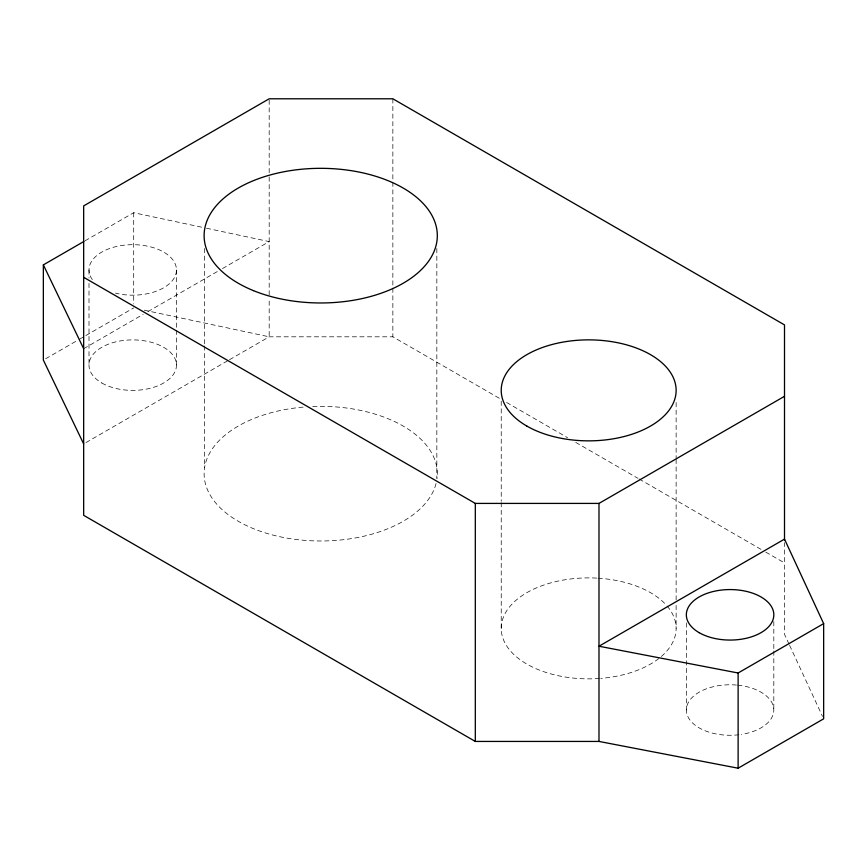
<?xml version="1.0" encoding="UTF-8"?>
<svg xmlns="http://www.w3.org/2000/svg" width="867" height="867" viewBox="0 0 867 867"><rect width="100%" height="100%" fill="white"/><g stroke="black" fill="none" stroke-linecap="round" stroke-linejoin="round"><path stroke-width="0.65" stroke-dasharray="4.33 3.25" d="M85.053 240.798L133.702 212.708L203.42 227.577M45.669 358.743L78.106 340.016M79.265 339.355L133.702 307.915M83.666 348.707L143.163 314.353M147.834 311.654L217.845 271.241M222.505 268.542L269.182 241.6L204.731 227.858M85.996 442.571L228.346 360.39M229.506 359.707L269.182 336.808L392.859 336.808L500.736 399.091M144.225 310.158L269.182 336.808L269.182 297.923M506.599 402.472L567.571 437.683M575.775 442.419L637.928 478.302M639.098 478.974L761.053 549.385M765.734 552.095L784.505 562.921M789.035 644.127L784.505 634.33L784.505 542.634M789.609 645.351L822.512 716.38M773.819 621.52L773.819 649.676M773.819 651.019L773.819 710.019M686.371 622.864L686.371 710.019M676.13 402.526L676.13 457.982M676.13 459.326L676.13 599.975M676.13 605.383L676.13 628.38M501.224 401.172L501.224 501.256M501.224 502.611L501.224 628.38M436.838 248.504L436.838 478.411M392.859 98.795L392.859 286.771M392.859 288.126L392.859 336.808M269.182 100.139L269.182 175.589M269.182 176.933L269.182 296.579M204.579 248.493L204.579 344.513M204.579 345.857L204.579 467.573M176.467 269.93L176.467 328.94M176.467 330.273L176.467 365.137M133.702 212.708L133.702 303.894M89.008 269.93L89.008 277.982M89.008 283.346L89.008 365.137M667.102 606.033A87.448 50.492 0 0 1 600.766 678.384M599.422 678.482A87.448 50.492 0 0 1 501.234 629.16A87.448 50.492 0 0 1 596.734 578.105M598.078 578.181A87.448 50.492 0 0 1 666.235 605.047M436.068 483.493A116.601 67.323 0 0 1 314.667 540.9A116.601 67.323 0 0 1 204.211 476.547A116.601 67.323 0 0 1 304.75 406.981M312.684 406.504A116.601 67.323 0 0 1 437.022 478.421M737.698 685.158A43.729 25.241 0 0 1 773.776 708.924A43.729 25.241 0 0 1 741.415 734.403M738.944 734.75A43.729 25.241 0 0 1 686.382 710.756A43.729 25.241 0 0 1 736.441 685.049M92.335 279.597A43.729 25.241 0 0 1 127.243 244.884A43.729 25.241 0 0 1 176.034 273.473A43.729 25.241 0 0 1 115.419 293.111M101.818 382.997A43.729 25.241 0 0 0 174.971 371.672A43.729 25.241 0 0 0 121.423 340.753A43.729 25.241 0 0 0 101.818 382.997"/><path stroke-width="1.3" d="M83.666 443.915L43.35 360.087L43.35 264.879L83.893 241.47M83.666 277.299L475.311 503.413L598.989 503.413L784.505 396.306M738.12 672.998L823.65 623.622L784.505 539.122L598.989 646.229L738.12 672.998L738.12 768.205L598.989 741.437L475.311 741.437L83.666 515.323L83.666 205.902L269.182 98.795L392.859 98.795L784.505 324.908L784.505 539.935M738.12 768.205L823.65 718.83L823.65 623.622M43.35 264.879L83.666 348.707M598.989 503.413L598.989 741.437M475.311 503.413L475.311 741.437M526.843 426.065A87.448 50.492 0 0 0 673.15 403.426A87.448 50.492 0 0 0 566.043 341.587A87.448 50.492 0 0 0 526.843 426.065M253.511 290.662A116.601 67.323 0 0 0 436.838 241.741A116.601 67.323 0 0 0 271.783 174.538A116.601 67.323 0 0 0 253.511 290.662M699.17 632.672A43.729 25.241 0 0 0 772.334 621.346A43.729 25.241 0 0 0 718.776 590.427A43.729 25.241 0 0 0 699.17 632.672"/></g></svg>
